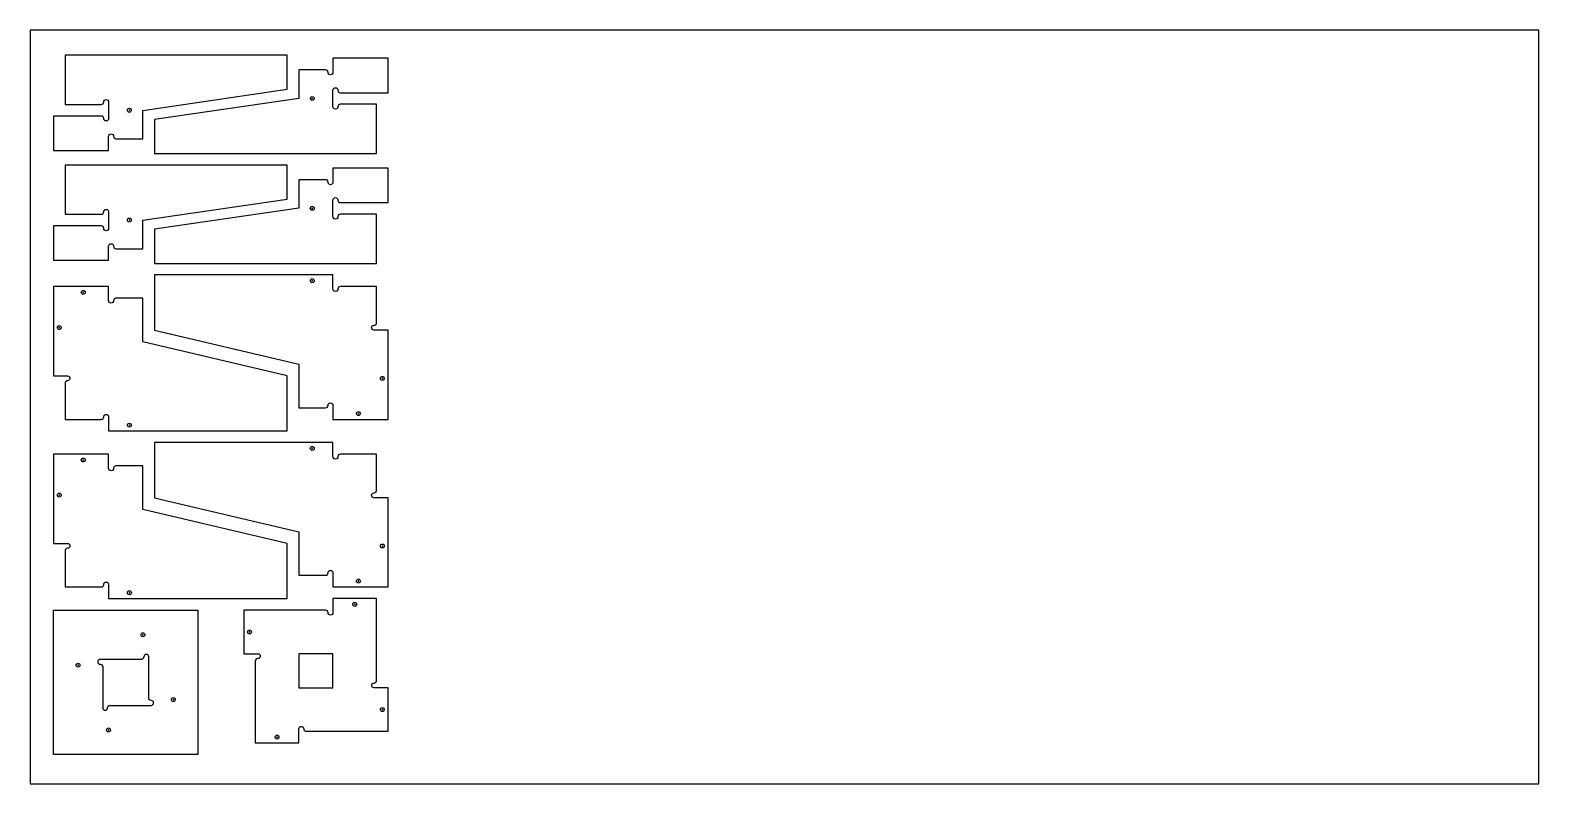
# Model space of a CAD drawing. Header units: inches. Extents: x 0.5 to 96.5, y 52 to 100.
import ezdxf

# ---------------------------------------------------------------- set-up
doc = ezdxf.new("R2010")
doc.units = ezdxf.units.IN
doc.header["$MEASUREMENT"] = 0
for name, color, linetype in [('000_NOTES', 6, 'Continuous'), ('CUT_HOLE', 1, 'Continuous'), ('CUT_THRU', 7, 'Continuous')]:
    doc.layers.add(name, color=color, linetype=linetype)
doc.layers.get('0').off()

# ---------------------------------------------------------------- blocks, each defined once
blk = doc.blocks.new('FASTENER')
blk.add_circle((0, 0), 0.125)
blk.add_point((0, 0))

msp = doc.modelspace()

# ---------------------------------------------------------------- linework, layer by layer
at = {"layer": '000_NOTES'}
msp.add_lwpolyline([(0.537, 52.025), (96.537, 52.025), (96.537, 100.025), (0.537, 100.025)], close=True, dxfattribs=at)
at = {"layer": 'CUT_THRU'}
for points in [[(2.758, 98.427), (2.758, 95.295), (5.063, 95.295, 0.414214), (5.219, 95.451, -1), (5.53, 95.451), (5.53, 94.399, -1), (5.219, 94.399, 0.414214), (5.063, 94.555), (2.018, 94.555), (2.018, 92.365), (5.53, 92.365), (5.53, 93.261, -1), (5.842, 93.261, 0.414214), (5.998, 93.105), (7.701, 93.105), (7.701, 94.915), (16.895, 96.257), (16.895, 98.427), (2.758, 98.427)], [(19.806, 98.232), (19.806, 97.337, -1), (19.494, 97.337, 0.414214), (19.338, 97.492), (17.635, 97.492), (17.635, 95.682), (8.441, 94.341), (8.441, 92.17), (22.577, 92.17), (22.577, 95.302), (20.273, 95.302, 0.414214), (20.117, 95.147, -1), (19.806, 95.147), (19.806, 96.198, -1), (20.117, 96.198, 0.414214), (20.273, 96.042), (23.317, 96.042), (23.317, 98.232), (19.806, 98.232)], [(2.758, 91.43), (2.758, 88.298), (5.063, 88.298, 0.414214), (5.219, 88.454, -1), (5.53, 88.454), (5.53, 87.402, -1), (5.219, 87.402, 0.414214), (5.063, 87.558), (2.018, 87.558), (2.018, 85.368), (5.53, 85.368), (5.53, 86.264, -1), (5.842, 86.264, 0.414214), (5.998, 86.108), (7.701, 86.108), (7.701, 87.918), (16.895, 89.26), (16.895, 91.43), (2.758, 91.43)], [(19.806, 91.235), (19.806, 90.34, -1), (19.494, 90.34, 0.414214), (19.338, 90.495), (17.635, 90.495), (17.635, 88.685), (8.441, 87.344), (8.441, 85.173), (22.577, 85.173), (22.577, 88.306), (20.273, 88.306, 0.414214), (20.117, 88.15, -1), (19.806, 88.15), (19.806, 89.201, -1), (20.117, 89.201, 0.414214), (20.273, 89.046), (23.317, 89.046), (23.317, 91.235), (19.806, 91.235)], [(7.701, 80.182), (7.701, 82.953), (5.998, 82.953, 0.414214), (5.842, 82.798, -1), (5.53, 82.798), (5.53, 83.693), (2.018, 83.693), (2.018, 78.011), (2.914, 78.011, -1), (2.914, 77.699, 0.414214), (2.758, 77.544), (2.758, 75.239), (5.063, 75.239, 0.414214), (5.219, 75.395, -1), (5.53, 75.395), (5.53, 74.499), (16.895, 74.499), (16.895, 78.011), (7.701, 80.182)], [(8.441, 84.433), (8.441, 80.922), (17.635, 78.751), (17.635, 75.979), (19.338, 75.979, 0.414214), (19.494, 76.135, -1), (19.806, 76.135), (19.806, 75.239), (23.317, 75.239), (23.317, 80.922), (22.422, 80.922, -1), (22.422, 81.233, 0.414214), (22.577, 81.389), (22.577, 83.693), (20.273, 83.693, 0.414214), (20.117, 83.538, -1), (19.806, 83.538), (19.806, 84.433), (8.441, 84.433)], [(7.701, 69.507), (7.701, 72.279), (5.998, 72.279, 0.414214), (5.842, 72.123, -1), (5.53, 72.123), (5.53, 73.019), (2.018, 73.019), (2.018, 67.337), (2.914, 67.337, -1), (2.914, 67.025, 0.414214), (2.758, 66.869), (2.758, 64.565), (5.063, 64.565, 0.414214), (5.219, 64.721, -1), (5.53, 64.721), (5.53, 63.825), (16.895, 63.825), (16.895, 67.337), (7.701, 69.507)], [(8.441, 73.759), (8.441, 70.247), (17.635, 68.077), (17.635, 65.305), (19.338, 65.305, 0.414214), (19.494, 65.461, -1), (19.806, 65.461), (19.806, 64.565), (23.317, 64.565), (23.317, 70.247), (22.422, 70.247, -1), (22.422, 70.559, 0.414214), (22.577, 70.715), (22.577, 73.019), (20.273, 73.019, 0.414214), (20.117, 72.863, -1), (19.806, 72.863), (19.806, 73.759), (8.441, 73.759)], [(22.577, 63.825), (19.806, 63.825), (19.806, 62.929, -1), (19.494, 62.929, 0.414214), (19.338, 63.085), (14.123, 63.085), (14.123, 60.313), (15.019, 60.313, -1), (15.019, 60.002, 0.414214), (14.863, 59.846), (14.863, 54.631), (17.635, 54.631), (17.635, 55.527, -1), (17.947, 55.527, 0.414214), (18.102, 55.371), (23.317, 55.371), (23.317, 58.143), (22.422, 58.143, -1), (22.422, 58.454, 0.414214), (22.577, 58.61)], [(8.081, 60.109, 1), (7.769, 60.109, -0.414214), (7.613, 59.953), (4.995, 59.953, 1), (4.995, 59.641, -0.414214), (5.151, 59.485), (5.151, 56.867, 1), (5.462, 56.867, -0.414214), (5.618, 57.023), (8.236, 57.023, 1), (8.236, 57.334, -0.414214), (8.081, 57.49), (8.081, 60.109, 1)]]:
    msp.add_lwpolyline(points, format="xyb", close=True, dxfattribs=at)
for points in [[(2.018, 63.085), (11.213, 63.085), (11.213, 53.891), (2.018, 53.891)], [(17.635, 58.143), (19.806, 58.143), (19.806, 60.313), (17.635, 60.313)]]:
    msp.add_lwpolyline(points, close=True, dxfattribs=at)

# ---------------------------------------------------------------- block references
at = {"layer": 'CUT_HOLE'}
for p, rotation in [((6.849, 94.925), 90), ((18.487, 95.672), 90), ((18.487, 88.676), 90), ((6.849, 87.928), 90), ((18.487, 84.063), 90), ((3.911, 83.323), 90), ((2.388, 81.086), 90), ((22.947, 77.847), 90), ((6.849, 74.869), 90), ((21.425, 75.609), 90), ((18.487, 73.389), 90), ((3.911, 72.649), 90), ((2.388, 70.412), 90), ((22.947, 67.172), 90), ((21.425, 64.935), 90), ((6.849, 64.195), 90), ((21.191, 63.455), 270), ((7.711, 61.519), 90), ((3.585, 59.583), 90), ((9.647, 57.393), 90), ((22.947, 56.757), 180), ((5.521, 55.457), 90), ((16.249, 55.001), 90)]:
    msp.add_blockref('FASTENER', p, dxfattribs=dict(at, rotation=rotation))
msp.add_blockref('FASTENER', (14.493, 61.699), dxfattribs=at)

doc.saveas('drawing.dxf')
